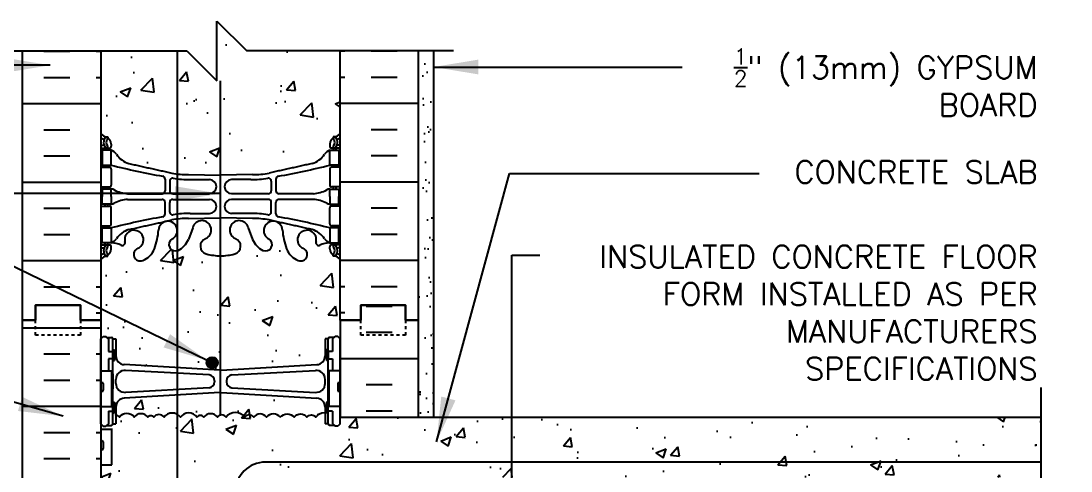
# Model space of a CAD drawing. Header units: inches. Extents: x 233.3 to 287.4, y 28.5 to 97.9.
# Drawn here: x 252.24 to 287.35, y 82.82 to 97.87 of the extents above; entities that cross this region are included whole.
import ezdxf

# ---------------------------------------------------------------- set-up
doc = ezdxf.new("R2010")
doc.units = ezdxf.units.IN
doc.header["$LTSCALE"] = 0.5
doc.header["$MEASUREMENT"] = 0
doc.linetypes.add('DASHED2', pattern=[0.375, 0.25, -0.125])
for name, color, linetype in [('HATCH', 12, 'Continuous'), ('line25', 2, 'Continuous'), ('LINE3', 3, 'Continuous'), ('LINE50', 5, 'Continuous'), ('LINE9', 9, 'Continuous'), ('TEXT', 4, 'Continuous'), ('Web_Edge', 9, 'Continuous')]:
    doc.layers.add(name, color=color, linetype=linetype)
doc.styles.add('DIM', font='romans.shx', dxfattribs={"width": 0.7})
doc.styles.add('ROMANS', font='romans.shx', dxfattribs={"height": 0.75})
doc.styles.get("Standard").update_dxf_attribs({"font": 'romans.shx', "height": 0.75})
doc.linetypes.add('STEEL', pattern='A,0.5,-0.2,["X",Standard,S=0.1,R=0,X=-0.1,Y=-0.05],-0.1', length=0.8)
doc.dimstyles.new('ext_8', dxfattribs={"dimscale": 8, "dimtxt": 0.09375, "dimasz": 0.09375, "dimexe": 0.09375, "dimexo": 0.0625, "dimgap": 0.0625, "dimtad": 1, "dimdec": 1, "dimzin": 3, "dimdsep": 46, "dimlunit": 4, "dimtxsty": 'DIM', "dimcen": 0.09, "dimdle": 0.09375, "dimclrt": 4, "dimadec": 0, "dimazin": 0, "dimtfac": 1, "dimtdec": 1, "dimtmove": 2, "dimatfit": 3, "dimfxl": 1, "dimfrac": 2, "dimtolj": 1, "dimtzin": 0, "dimarcsym": 0})
pattern_1 = [(50, (0, 0), (3.5863, -0.31376), [0.375, -4.125]), (355, (0, 0), (-0.693757, 3.76096), [0.3, -3.3]), (100.4514, (0.299, -0.026), (2.892544, 3.4472), [0.3187, -3.50571]), (46.1842, (0, 1), (5.336207, -0.827596), [0.5625, -6.1875]), (96.6356, (0.4447, 0.931), (4.67331, 4.87059), [0.47805, -5.25857]), (351.1842, (0, 1), (4.67331, 4.87059), [0.45, -4.95]), (21, (0.5, 0.75), (2.984535, -2.013094), [0.375, -4.125]), (326, (0.5, 0.75), (1.216577, 3.62575), [0.3, -3.3]), (71.4514, (0.7487, 0.5822), (4.20111, 1.612656), [0.3187, -3.50571]), (37.5, (0, 0), (0.0607993, 1.664469), [0, -3.26, 0, -3.35, 0, -3.3125]), (7.5, (0, 0), (1.315348, 1.972059), [0, -1.91, 0, -3.185, 0, -1.2625]), (327.5, (-1.115, 0), (2.669112, -0.1127744), [0, -1.25, 0, -3.9, 0, -5.175]), (317.5, (-1.615, 0), (2.91593, 0.500525), [0, -1.625, 0, -2.59, 0, -3.675])]

msp = doc.modelspace()

# ---------------------------------------------------------------- hatches: boundary and pattern name
at = {"layer": 'HATCH'}
h = msp.add_hatch(dxfattribs=at)
h.set_pattern_fill('AR-CONC', color=256, scale=0.5)
h.set_pattern_definition(pattern_1)
h.paths.add_polyline_path([(262.908, 87.865), (262.908, 89.9, 0.088416), (262.762, 89.997), (262.672, 89.997), (262.672, 90.039, -0.249069), (262.562, 90.246), (262.562, 90.313, -0.414214), (262.625, 90.376), (262.672, 90.376), (262.672, 90.446), (262.567, 90.446, 0.085348), (262.238, 90.37, -0.669601), (262.105, 90.491, 2.087231), (261.671, 90.266, -1), (261.508, 89.857, -0.21345), (261.116, 90.247, -0.068226), (260.98, 90.874, 1.753171), (260.529, 90.578, -0.940793), (260.325, 90.195, -0.173075), (259.979, 90.561), (259.837, 90.948, 1.612474), (259.405, 90.589, -0.734872), (259.382, 90.077, -0.068475), (258.908, 90.015, -0.068475), (258.434, 90.077, -0.734872), (258.411, 90.589, 1.612474), (257.979, 90.948), (257.837, 90.561, -0.173075), (257.491, 90.195, -0.940793), (257.287, 90.578, 1.753171), (256.836, 90.874, -0.068226), (256.701, 90.247, -0.21345), (256.308, 89.857, -1), (256.145, 90.266, 2.087231), (255.711, 90.491, -0.669601), (255.578, 90.37, 0.085348), (255.249, 90.446), (255.144, 90.446), (255.144, 90.376), (255.192, 90.376, -0.414214), (255.254, 90.313), (255.254, 90.246, -0.249069), (255.144, 90.039), (255.144, 89.997), (255.054, 89.997, 0.088416), (254.908, 89.9), (254.908, 87.865), (254.908, 87.234), (254.988, 87.314), (255.078, 87.314), (255.108, 87.284), (255.258, 87.284, -0.414214), (255.308, 87.234), (255.408, 87.234), (255.408, 86.673, 0.390098), (255.683, 86.374), (258.891, 86.19, 0.020761), (258.908, 86.19, 0.020761), (258.925, 86.19), (262.133, 86.374, 0.390098), (262.408, 86.673), (262.408, 87.234), (262.508, 87.234, -0.414214), (262.558, 87.284), (262.708, 87.284), (262.738, 87.314), (262.828, 87.314), (262.908, 87.234)])
edge = h.paths.add_edge_path()
edge.add_line((262.562, 93.678), (262.562, 93.746))
edge.add_arc((262.812, 93.746), 0.25, 124.0558, 180, ccw=False)
edge.add_line((262.672, 93.953), (262.672, 93.995))
edge.add_line((262.672, 93.995), (262.762, 93.995))
edge.add_arc((262.562, 94.453), 0.5, 293.5782, 313.7891)
edge.add_line((262.908, 94.092), (262.908, 96.865))
edge.add_line((262.908, 96.865), (259.783, 96.865))
edge.add_line((259.783, 96.865), (258.783, 97.865))
edge.add_line((258.783, 97.865), (258.783, 95.865))
edge.add_line((258.783, 95.865), (257.783, 96.865))
edge.add_line((257.783, 96.865), (254.908, 96.865))
edge.add_line((254.908, 96.865), (254.908, 94.092))
edge.add_arc((255.254, 94.453), 0.5, 226.2109, 246.4218)
edge.add_line((255.054, 93.995), (255.144, 93.995))
edge.add_line((255.144, 93.995), (255.144, 93.953))
edge.add_arc((255.004, 93.746), 0.25, 0, 55.9442, ccw=False)
edge.add_line((255.254, 93.746), (255.254, 93.678))
edge.add_arc((255.192, 93.678), 0.0625, -90, 0, ccw=False)
edge.add_line((255.192, 93.616), (255.144, 93.616))
edge.add_line((255.144, 93.616), (255.144, 93.546))
edge.add_line((255.144, 93.546), (255.249, 93.546))
edge.add_arc((255.127, 93.203), 0.364, 34.9775, 70.3387, ccw=False)
edge.add_arc((256.05, 93.815), 0.743, 212.7919, 253.8107)
edge.add_spline(control_points=[(255.842, 93.101), (257.28, 92.78)], knot_values=[0, 0, 1, 1], degree=1, periodic=0)
edge.add_arc((257.836, 95.712), 2.984, 259.2546, 270.0995)
edge.add_line((257.841, 92.728), (258.908, 92.712))
edge.add_line((258.908, 92.712), (259.975, 92.728))
edge.add_arc((259.98, 95.712), 2.984, 269.9005, 280.7454)
edge.add_spline(control_points=[(260.536, 92.78), (261.974, 93.101)], knot_values=[0, 0, 1, 1], degree=1, periodic=0)
edge.add_arc((261.766, 93.815), 0.743, 286.1893, 327.2081)
edge.add_arc((262.689, 93.203), 0.364, 109.6613, 145.0225, ccw=False)
edge.add_line((262.567, 93.546), (262.672, 93.546))
edge.add_line((262.672, 93.546), (262.672, 93.616))
edge.add_line((262.672, 93.616), (262.625, 93.616))
edge.add_arc((262.625, 93.678), 0.0625, 180, 270, ccw=False)
h = msp.add_hatch(dxfattribs=at)
h.set_pattern_fill('AR-SAND', color=256, scale=0.5, style=0)
h.set_pattern_definition([(37.5, (67.7753, -57.7944), (-0.0314967, 0.963412), [0, -0.76, 0, -0.85, 0, -0.8125]), (7.5, (67.7753, -57.7944), (0.8848884, 1.411073), [0, -0.41, 0, -0.685, 0, -0.2625]), (327.5, (67.1603, -57.7944), (1.557071, 0.0028295), [0, -0.25, 0, -0.9, 0, -1.175]), (317.5, (67.1603, -57.7944), (1.503063, 0.438838), [0, -0.125, 0, -0.59, 0, -0.675])])
h.paths.add_polyline_path([(266.033, 96.865), (265.533, 96.865), (265.533, 87.865), (265.533, 84.615), (266.033, 84.615)])
h = msp.add_hatch(dxfattribs=at)
h.set_pattern_fill('INSUL', color=256, scale=7, style=0)
h.set_pattern_definition([(0, (-2671.2536, -327.144), (0, 2.625), []), (0, (-2671.2536, -326.269), (0, 2.625), [0.875, -0.875]), (0, (-2671.2536, -325.394), (0, 2.625), [0.875, -0.875])])
h.paths.add_polyline_path([(252.283, 69.865), (252.721, 69.865), (252.721, 70.365), (254.221, 70.365), (254.221, 69.865), (254.908, 69.865), (254.908, 87.865), (254.221, 87.865), (254.221, 88.365), (252.721, 88.365), (252.721, 87.865), (252.283, 87.865)])
h = msp.add_hatch(dxfattribs=at)
h.set_pattern_fill('INSUL', color=256, scale=7, style=0)
h.set_pattern_definition([(0, (67.7753, -57.7944), (0, 2.625), []), (0, (67.7753, -56.9194), (0, 2.625), [0.875, -0.875]), (0, (67.7753, -56.0444), (0, 2.625), [0.875, -0.875])])
h.paths.add_polyline_path([(265.533, 87.865), (265.096, 87.865), (265.096, 88.365), (263.596, 88.365), (263.596, 87.865), (262.908, 87.865), (262.908, 84.615), (265.533, 84.615)])
h.paths.add_polyline_path([(265.533, 75.115), (262.908, 75.115), (262.908, 69.865), (263.596, 69.865), (263.596, 70.365), (265.096, 70.365), (265.096, 69.865), (265.533, 69.865)])
h = msp.add_hatch(dxfattribs=at)
h.set_pattern_fill('AR-CONC', color=256, scale=0.5)
h.set_pattern_definition(pattern_1)
h.paths.add_polyline_path([(262.117, 85.255), (258.914, 85.438, 0.028618), (258.891, 85.438), (255.683, 85.254, 0.390098), (255.408, 84.955), (255.408, 84.7, -0.174031), (255.528, 84.615, -0.520567), (256.019, 84.615, -0.520567), (256.474, 84.615, -0.520567), (256.674, 84.615, -0.520567), (257.02, 84.615, -0.520567), (257.566, 84.615, -0.520567), (258.121, 84.615, -0.520567), (258.349, 84.615, -0.520567), (258.804, 84.615, -0.520567), (259.095, 84.615, -0.520567), (259.716, 84.615, -0.520567), (260.022, 84.615, -0.520567), (260.442, 84.615, -0.48966), (260.908, 84.615, -0.48966), (261.374, 84.615, -0.520567), (261.794, 84.615, -0.520567), (262.1, 84.615, -0.243111), (262.408, 84.777), (262.408, 84.955, 0.405043)])
h = msp.add_hatch(dxfattribs=at)
h.set_pattern_fill('AR-CONC', color=256, scale=0.5)
h.set_pattern_definition(pattern_1)
edge = h.paths.add_edge_path()
edge.add_arc((262.562, 63.278), 0.5, 46.2109, 66.4218)
edge.add_line((262.762, 63.736), (262.672, 63.736))
edge.add_line((262.672, 63.736), (262.672, 63.778))
edge.add_arc((262.812, 63.985), 0.25, 180, 235.9442, ccw=False)
edge.add_line((262.562, 63.985), (262.562, 64.052))
edge.add_arc((262.625, 64.052), 0.0625, 90, 180, ccw=False)
edge.add_line((262.625, 64.115), (262.672, 64.115))
edge.add_line((262.672, 64.115), (262.672, 64.185))
edge.add_line((262.672, 64.185), (262.567, 64.185))
edge.add_arc((262.689, 64.527), 0.364, 212.0424, 250.3387, ccw=False)
edge.add_arc((261.766, 63.916), 0.743, 34.228, 73.8107)
edge.add_spline(control_points=[(261.974, 64.63), (260.536, 64.951)], knot_values=[0, 0, 1, 1], degree=1, periodic=0)
edge.add_arc((259.98, 62.019), 2.984, 79.2546, 90.0995)
edge.add_line((259.975, 65.003), (258.908, 65.019))
edge.add_line((258.908, 65.019), (257.841, 65.003))
edge.add_arc((257.836, 62.019), 2.984, 89.9005, 100.7454)
edge.add_spline(control_points=[(257.28, 64.951), (255.842, 64.63)], knot_values=[0, 0, 1, 1], degree=1, periodic=0)
edge.add_arc((256.05, 63.916), 0.743, 106.1893, 145.772)
edge.add_arc((255.127, 64.527), 0.364, 289.6613, 327.9576, ccw=False)
edge.add_line((255.249, 64.185), (255.144, 64.185))
edge.add_line((255.144, 64.185), (255.144, 64.115))
edge.add_line((255.144, 64.115), (255.192, 64.115))
edge.add_arc((255.192, 64.052), 0.0625, 0, 90, ccw=False)
edge.add_line((255.254, 64.052), (255.254, 63.985))
edge.add_arc((255.004, 63.985), 0.25, 304.0558, 360, ccw=False)
edge.add_line((255.144, 63.778), (255.144, 63.736))
edge.add_line((255.144, 63.736), (255.054, 63.736))
edge.add_arc((255.254, 63.278), 0.5, 113.5782, 133.7891)
edge.add_line((254.908, 63.639), (254.908, 60.865))
edge.add_line((254.908, 60.865), (258.111, 60.865))
edge.add_line((258.111, 60.865), (259.111, 59.865))
edge.add_line((259.111, 59.865), (259.111, 61.865))
edge.add_line((259.111, 61.865), (260.111, 60.865))
edge.add_line((260.111, 60.865), (262.908, 60.865))
edge.add_line((262.908, 60.865), (262.908, 63.639))
h.paths.add_polyline_path([(262.908, 69.865), (262.908, 71.358), (262.828, 71.278), (262.738, 71.278), (262.708, 71.308), (262.558, 71.308, -0.414214), (262.508, 71.358), (262.408, 71.358), (262.408, 71.919, 0.405043), (262.117, 72.219), (258.914, 72.402, 0.028618), (258.891, 72.402), (255.683, 72.218, 0.390098), (255.408, 71.919), (255.408, 71.358), (255.308, 71.358, -0.414214), (255.258, 71.308), (255.108, 71.308), (255.078, 71.278), (254.988, 71.278), (254.908, 71.358), (254.908, 69.865), (254.908, 67.831, 0.088416), (255.054, 67.734), (255.144, 67.734), (255.144, 67.692, -0.249069), (255.254, 67.485), (255.254, 67.417, -0.414214), (255.192, 67.355), (255.144, 67.355), (255.144, 67.285), (255.249, 67.285, 0.085348), (255.578, 67.36, -0.669601), (255.711, 67.24, 2.087231), (256.145, 67.465, -1), (256.308, 67.873, -0.227838), (256.713, 67.449, -0.06598), (256.837, 66.84, 1.629604), (257.308, 67.141, -1.059167), (257.515, 67.523, -0.16372), (257.837, 67.17), (257.979, 66.783, 1.612474), (258.411, 67.142, -0.734872), (258.434, 67.653, -0.068475), (258.908, 67.715, -0.068475), (259.382, 67.653, -0.734872), (259.405, 67.142, 1.612474), (259.837, 66.783), (259.979, 67.17, -0.16372), (260.301, 67.523, -1.059167), (260.508, 67.141, 1.629604), (260.979, 66.84, -0.06598), (261.103, 67.449, -0.227838), (261.508, 67.873, -1), (261.671, 67.465, 2.087231), (262.105, 67.24, -0.669601), (262.238, 67.36, 0.085348), (262.567, 67.285), (262.672, 67.285), (262.672, 67.355), (262.625, 67.355, -0.414214), (262.562, 67.417), (262.562, 67.485, -0.249069), (262.672, 67.692), (262.672, 67.734), (262.762, 67.734, 0.088416), (262.908, 67.831)])
h.paths.add_polyline_path([(262.908, 80.615), (264.908, 82.615), (277.217, 82.615), (278.621, 81.625), (278.621, 78.865), (278.261, 78.865), (278.261, 77.365), (280.511, 77.365), (282.761, 77.365), (282.761, 78.865), (282.394, 78.865), (282.401, 78.873), (282.401, 81.625), (283.805, 82.615), (286.35, 82.615), (286.35, 84.615), (262.908, 84.615), (262.908, 84.394), (262.828, 84.314), (262.738, 84.314), (262.708, 84.344), (262.558, 84.344, -0.414214), (262.508, 84.394), (262.408, 84.394), (262.408, 84.777, 0.243111), (262.1, 84.615, 0.520567), (261.794, 84.615, 0.520567), (261.374, 84.615, 0.48966), (260.908, 84.615, 0.48966), (260.442, 84.615, 0.520567), (260.022, 84.615, 0.520567), (259.716, 84.615, 0.520567), (259.095, 84.615, 0.520567), (258.804, 84.615, 0.520567), (258.349, 84.615, 0.520567), (258.121, 84.615, 0.520567), (257.566, 84.615, 0.520567), (257.02, 84.615, 0.520567), (256.674, 84.615, 0.520567), (256.474, 84.615, 0.520567), (256.019, 84.615, 0.520567), (255.528, 84.615, 0.174031), (255.408, 84.7), (255.408, 84.394), (255.308, 84.394, -0.414214), (255.258, 84.344), (255.108, 84.344), (255.078, 84.314), (254.988, 84.314), (254.908, 84.394), (254.908, 84.22), (255.273, 84.22), (255.273, 83.02), (254.908, 83.02), (254.908, 82.27), (255.273, 82.27), (255.273, 81.07), (254.908, 81.07), (254.908, 80.32), (255.273, 80.32), (255.273, 79.24), (254.908, 79.24), (254.908, 78.49), (255.273, 78.49), (255.273, 77.41), (254.908, 77.41), (254.908, 76.66), (255.273, 76.66), (255.273, 75.46), (254.908, 75.46), (254.908, 75.122, -0.540212), (255.173, 75.12, -0.520567), (255.528, 75.12, -0.520567), (256.019, 75.12, -0.520567), (256.474, 75.12, -0.520567), (256.674, 75.12, -0.520567), (257.02, 75.12, -0.520567), (257.566, 75.12, -0.520567), (258.121, 75.12, -0.520567), (258.349, 75.12, -0.520567), (258.804, 75.12, -0.520567), (259.095, 75.12, -0.520567), (259.716, 75.12, -0.520567), (260.022, 75.12, -0.520567), (260.442, 75.12, -0.48966), (260.908, 75.12, -0.48966), (261.374, 75.12, -0.520567), (261.794, 75.12, -0.520567), (262.1, 75.12, -0.520567), (262.721, 75.12, -0.715411), (262.908, 75.115)])
h.paths.add_polyline_path([(255.699, 73.337, -0.405043), (255.408, 73.637), (255.358, 73.478), (255.273, 73.478), (255.273, 73.51), (254.908, 73.51), (254.908, 75.122, -0.540212), (255.173, 75.12, -0.520567), (255.528, 75.12, -0.520567), (256.019, 75.12, -0.520567), (256.474, 75.12, -0.520567), (256.674, 75.12, -0.520567), (257.02, 75.12, -0.520567), (257.566, 75.12, -0.520567), (258.121, 75.12, -0.520567), (258.349, 75.12, -0.520567), (258.804, 75.12, -0.520567), (259.095, 75.12, -0.520567), (259.716, 75.12, -0.520567), (260.022, 75.12, -0.520567), (260.442, 75.12, -0.48966), (260.908, 75.12, -0.48966), (261.374, 75.12, -0.520567), (261.794, 75.12, -0.520567), (262.1, 75.12, -0.520567), (262.721, 75.12, -0.715411), (262.908, 75.115), (262.908, 73.51), (262.508, 73.51), (262.508, 73.478), (262.458, 73.478), (262.408, 73.637, -0.390098), (262.133, 73.338), (258.908, 73.153)])
h.paths.add_polyline_path([(254.988, 74.06, -0.414214), (254.948, 74.02, -0.414214), (254.908, 74.06), (254.908, 74.28, -0.414214), (254.948, 74.32, -0.414214), (254.988, 74.28)], flags=16)
at = {"layer": 'LINE3'}
msp.add_hatch(color=256, dxfattribs=at).paths.add_polyline_path([(258.821, 86.437, 1), (258.446, 86.437, 1)])

# ---------------------------------------------------------------- linework, layer by layer
at = {"layer": 'HATCH'}
for p, q in [((252.996, 96.856), (253.871, 96.856)), ((254.746, 96.856), (254.908, 96.856)), ((263.07, 96.856), (262.908, 96.856)), ((264.82, 96.856), (263.945, 96.856)), ((252.996, 95.981), (253.871, 95.981)), ((254.746, 95.981), (254.908, 95.981)), ((263.07, 95.981), (262.908, 95.981)), ((264.82, 95.981), (263.945, 95.981)), ((252.283, 95.106), (254.908, 95.106)), ((265.533, 95.106), (262.908, 95.106)), ((252.996, 94.231), (253.871, 94.231)), ((264.82, 94.231), (263.945, 94.231)), ((252.996, 93.356), (253.871, 93.356)), ((264.82, 93.356), (263.945, 93.356)), ((252.283, 92.481), (254.908, 92.481)), ((265.533, 92.481), (262.908, 92.481)), ((252.996, 91.606), (253.871, 91.606)), ((264.82, 91.606), (263.945, 91.606)), ((252.996, 90.731), (253.871, 90.731)), ((264.82, 90.731), (263.945, 90.731)), ((252.283, 89.856), (254.908, 89.856)), ((265.533, 89.856), (262.908, 89.856)), ((252.996, 88.981), (253.871, 88.981)), ((254.746, 88.981), (254.908, 88.981)), ((263.07, 88.981), (262.908, 88.981)), ((264.82, 88.981), (263.945, 88.981)), ((254.746, 88.106), (254.908, 88.106)), ((263.07, 88.106), (262.908, 88.106))]:
    msp.add_line(p, q, dxfattribs=at)
for points in [[(260.908, 84.615, 0.48966), (260.442, 84.615, 0.520567), (260.022, 84.615, 0.520567), (259.716, 84.615, 0.520567), (259.095, 84.615, 0.520567), (258.804, 84.615, 0.520567), (258.349, 84.615, 0.520567), (258.121, 84.615, 0.520567), (257.566, 84.615, 0.520567), (257.02, 84.615, 0.520567), (256.674, 84.615, 0.520567), (256.474, 84.615, 0.520567), (256.019, 84.615, 0.520567), (255.528, 84.615, 0.206397), (255.382, 84.705, 0.206397)], [(260.908, 84.615, -0.48966), (261.374, 84.615, -0.520567), (261.794, 84.615, -0.520567), (262.1, 84.615, -0.224697), (262.382, 84.776, -0.224697)]]:
    msp.add_lwpolyline(points, format="xyb", dxfattribs=at)
at = {"layer": 'line25'}
for p, q in [((254.908, 96.865), (254.908, 87.865)), ((262.908, 87.865), (262.908, 96.865)), ((254.908, 87.865), (254.908, 69.865)), ((262.908, 87.865), (262.908, 84.615)), ((254.908, 86.17), (255.273, 86.17)), ((255.273, 84.97), (255.273, 86.17)), ((262.908, 86.17), (262.543, 86.17)), ((262.543, 84.97), (262.543, 86.17)), ((254.908, 84.97), (255.273, 84.97)), ((262.908, 84.97), (262.543, 84.97)), ((262.908, 84.615), (286.35, 84.615)), ((254.934, 84.22), (255.299, 84.22)), ((255.273, 83.02), (255.273, 84.22)), ((254.908, 83.02), (255.273, 83.02))]:
    msp.add_line(p, q, dxfattribs=at)
at = {"layer": 'LINE3'}
for p, q in [((257.463, 96.865), (257.463, 60.865)), ((258.896, 95.865), (258.896, 84.683))]:
    msp.add_line(p, q, dxfattribs=at)
at = {"layer": 'LINE3', "linetype": 'STEEL'}
msp.add_line((286.35, 83.115), (264.908, 83.115), dxfattribs=at)
at = {"layer": 'LINE3'}
msp.add_lwpolyline([(264.908, 83.115), (260.408, 83.115, 0.414214), (259.408, 82.115), (259.408, 63.241), (259.408, 63.241)], format="xyb", dxfattribs=at)
msp.add_circle((258.633, 86.437), 0.188, dxfattribs=at)
at = {"layer": 'LINE50'}
for p, q in [((252.283, 87.865), (252.283, 96.865)), ((265.533, 87.865), (265.533, 96.865)), ((252.283, 69.865), (252.283, 87.865)), ((265.533, 84.615), (265.533, 87.865))]:
    msp.add_line(p, q, dxfattribs=at)
for points in [[(252.283, 87.865), (252.721, 87.865), (252.721, 88.365), (254.221, 88.365), (254.221, 87.865), (254.908, 87.865)], [(254.908, 87.865), (254.221, 87.865), (254.221, 88.365), (252.721, 88.365), (252.721, 87.865), (252.283, 87.865)], [(265.533, 87.865), (265.096, 87.865), (265.096, 88.365), (263.596, 88.365), (263.596, 87.865), (262.908, 87.865)], [(262.908, 87.865), (263.596, 87.865), (263.596, 88.365), (265.096, 88.365), (265.096, 87.865), (265.533, 87.865)]]:
    msp.add_lwpolyline(points, dxfattribs=at)
at = {"layer": 'LINE9'}
for p, q in [((258.783, 95.865), (258.783, 97.865)), ((258.783, 97.865), (259.783, 96.865)), ((250.864, 96.865), (257.783, 96.865)), ((257.783, 96.865), (258.783, 95.865)), ((266.702, 96.865), (259.783, 96.865)), ((266.033, 96.865), (266.033, 84.615)), ((254.908, 87.234), (254.988, 87.314)), ((254.908, 84.394), (254.908, 87.234)), ((254.988, 87.314), (255.078, 87.314)), ((255.158, 87.234), (255.078, 87.314)), ((255.108, 87.284), (255.258, 87.284)), ((255.158, 87.284), (255.258, 87.284)), ((255.158, 87.234), (255.158, 86.814)), ((255.308, 87.234), (255.408, 87.234)), ((255.308, 84.394), (255.308, 87.234)), ((255.308, 87.214), (255.308, 87.214)), ((255.408, 87.234), (255.408, 86.673)), ((262.408, 87.234), (262.408, 86.673)), ((262.508, 87.234), (262.408, 87.234)), ((262.508, 84.394), (262.508, 87.234)), ((262.508, 87.214), (262.508, 87.214)), ((262.658, 87.284), (262.558, 87.284)), ((262.708, 87.284), (262.558, 87.284)), ((262.658, 87.234), (262.738, 87.314)), ((262.658, 87.234), (262.658, 86.814)), ((262.828, 87.314), (262.738, 87.314)), ((262.908, 87.234), (262.828, 87.314)), ((262.908, 84.394), (262.908, 87.234)), ((255.308, 86.864), (255.358, 86.864)), ((255.358, 86.864), (255.358, 86.514)), ((262.508, 86.864), (262.458, 86.864)), ((262.458, 86.864), (262.458, 86.514)), ((255.158, 86.564), (255.158, 86.17)), ((255.308, 86.514), (255.358, 86.514)), ((262.508, 86.514), (262.458, 86.514)), ((262.658, 86.564), (262.658, 86.17)), ((258.891, 86.19), (255.683, 86.374)), ((258.525, 86.031), (255.733, 86.18)), ((258.925, 86.19), (262.133, 86.374)), ((259.291, 86.031), (262.083, 86.18)), ((254.908, 85.74), (254.908, 85.52)), ((254.908, 85.685), (254.908, 85.685)), ((254.948, 85.78), (254.948, 85.78)), ((254.988, 85.74), (254.988, 85.52)), ((255.408, 85.747), (255.408, 85.881)), ((258.708, 85.832), (258.708, 85.796)), ((259.108, 85.832), (259.108, 85.796)), ((262.408, 85.747), (262.408, 85.881)), ((262.828, 85.74), (262.828, 85.52)), ((262.828, 85.685), (262.828, 85.685)), ((262.868, 85.78), (262.868, 85.78)), ((262.908, 85.74), (262.908, 85.52)), ((254.908, 85.575), (254.908, 85.575)), ((254.948, 85.48), (254.948, 85.48)), ((258.891, 85.438), (255.683, 85.254)), ((258.525, 85.597), (255.733, 85.448)), ((258.925, 85.438), (262.133, 85.254)), ((259.291, 85.597), (262.083, 85.448)), ((262.828, 85.575), (262.828, 85.575)), ((262.868, 85.48), (262.868, 85.48)), ((255.308, 85.114), (255.358, 85.114)), ((255.358, 85.114), (255.358, 84.764)), ((262.458, 85.114), (262.458, 84.764)), ((262.508, 85.114), (262.458, 85.114)), ((255.158, 84.814), (255.158, 84.394)), ((255.308, 84.764), (255.358, 84.764)), ((255.408, 84.955), (255.408, 84.394)), ((262.408, 84.955), (262.408, 84.394)), ((262.508, 84.764), (262.458, 84.764)), ((262.658, 84.814), (262.658, 84.394)), ((254.908, 84.394), (254.988, 84.314)), ((254.988, 84.314), (255.078, 84.314)), ((255.158, 84.394), (255.078, 84.314)), ((255.108, 84.344), (255.258, 84.344)), ((255.158, 84.344), (255.258, 84.344)), ((255.308, 84.394), (255.408, 84.394)), ((262.508, 84.394), (262.408, 84.394)), ((262.708, 84.344), (262.558, 84.344)), ((262.658, 84.344), (262.558, 84.344)), ((262.658, 84.394), (262.738, 84.314)), ((262.828, 84.314), (262.738, 84.314)), ((262.908, 84.394), (262.828, 84.314)), ((254.908, 83.79), (254.908, 83.57)), ((254.908, 83.735), (254.908, 83.735)), ((254.908, 83.625), (254.908, 83.625)), ((254.948, 83.83), (254.948, 83.83)), ((254.988, 83.79), (254.988, 83.57)), ((254.948, 83.53), (254.948, 83.53))]:
    msp.add_line(p, q, dxfattribs=at)
at = {"layer": 'LINE9', "linetype": 'DASHED2', "ltscale": 0.15}
for points in [[(254.221, 87.865), (254.221, 87.865), (254.221, 87.365), (252.721, 87.365), (252.721, 87.865), (252.721, 87.865)], [(265.096, 87.865), (265.096, 87.865), (265.096, 87.365), (263.596, 87.365), (263.596, 87.865), (263.596, 87.865)]]:
    msp.add_lwpolyline(points, dxfattribs=at)
at = {"layer": 'LINE9'}
for points in [[(255.158, 86.814), (255.308, 86.814), (255.308, 86.564), (255.158, 86.564)], [(262.658, 86.814), (262.508, 86.814), (262.508, 86.564), (262.658, 86.564)], [(255.273, 86.064), (255.308, 86.064), (255.308, 85.564), (255.273, 85.564)], [(262.543, 86.064), (262.508, 86.064), (262.508, 85.564), (262.543, 85.564)], [(286.35, 74.115), (286.35, 78.865), (285.35, 79.865), (287.35, 79.865), (286.35, 80.865), (286.35, 85.615)], [(255.158, 84.814), (255.308, 84.814), (255.308, 85.064), (255.273, 85.064)], [(262.658, 84.814), (262.508, 84.814), (262.508, 85.064), (262.543, 85.064)]]:
    msp.add_lwpolyline(points, dxfattribs=at)
for centre, radius, start, end in [((255.258, 87.234), 0.05, 0, 90), ((262.558, 87.234), 0.05, 90, 180), ((255.708, 86.673), 0.3, 180, 265.2426), ((262.108, 86.673), 0.3, 274.7574, 0), ((255.708, 85.881), 0.3, 85.2426, 180), ((258.508, 85.832), 0.2, 0, 85.2426), ((258.908, 86.39), 0.2, 265.2426, 270), ((258.908, 86.39), 0.2, 270, 274.7574), ((259.308, 85.832), 0.2, 94.7574, 180), ((262.108, 85.881), 0.3, 0, 94.7574), ((254.948, 85.74), 0.04, 90, 180), ((254.948, 85.74), 0.04, 0, 90), ((255.708, 85.747), 0.3, 180, 274.7574), ((258.508, 85.796), 0.2, 274.7574, 0), ((259.308, 85.796), 0.2, 180, 265.2426), ((262.108, 85.747), 0.3, 265.2426, 0), ((262.868, 85.74), 0.04, 90, 180), ((262.868, 85.74), 0.04, 0, 90), ((254.948, 85.52), 0.04, 180, 270), ((254.948, 85.52), 0.04, 270, 0), ((258.908, 85.238), 0.2, 90, 94.7574), ((258.908, 85.238), 0.2, 85.2426, 90), ((262.868, 85.52), 0.04, 180, 270), ((262.868, 85.52), 0.04, 270, 0), ((255.708, 84.955), 0.3, 94.7574, 180), ((262.108, 84.955), 0.3, 0, 85.2426), ((255.258, 84.394), 0.05, 270, 0), ((262.558, 84.394), 0.05, 180, 270), ((254.948, 83.79), 0.04, 90, 180), ((254.948, 83.79), 0.04, 0, 90), ((254.948, 83.57), 0.04, 180, 270), ((254.948, 83.57), 0.04, 270, 0)]:
    msp.add_arc(centre, radius, start, end, dxfattribs=at)
at = {"layer": 'Web_Edge'}
for p, q in [((255.054, 93.995), (255.144, 93.995)), ((255.144, 93.995), (255.144, 93.953)), ((262.762, 93.995), (262.672, 93.995)), ((262.672, 93.995), (262.672, 93.953)), ((254.908, 93.716), (254.986, 93.716)), ((254.908, 93.616), (255.192, 93.616)), ((255.054, 93.616), (255.054, 93.546)), ((255.144, 93.616), (255.144, 93.546)), ((255.254, 93.746), (255.254, 93.678)), ((262.562, 93.746), (262.562, 93.678)), ((262.908, 93.616), (262.625, 93.616)), ((262.672, 93.616), (262.672, 93.546)), ((262.762, 93.616), (262.762, 93.546)), ((262.908, 93.716), (262.83, 93.716)), ((254.908, 92.976), (255.192, 92.976)), ((255.054, 93.046), (255.054, 92.976)), ((255.144, 93.046), (255.144, 92.976)), ((255.254, 92.913), (255.254, 92.378)), ((257.841, 92.728), (258.908, 92.712)), ((259.975, 92.728), (258.908, 92.712)), ((262.562, 92.913), (262.562, 92.378)), ((262.908, 92.976), (262.625, 92.976)), ((262.672, 93.046), (262.672, 92.976)), ((262.762, 93.046), (262.762, 92.976)), ((257.056, 92.576), (257.056, 92.191)), ((257.209, 92.514), (257.209, 92.191)), ((257.889, 92.56), (258.536, 92.56)), ((259.927, 92.56), (259.28, 92.56)), ((260.607, 92.514), (260.607, 92.191)), ((260.76, 92.576), (260.76, 92.191)), ((254.908, 92.316), (255.192, 92.316)), ((255.054, 92.316), (255.054, 92.246)), ((255.144, 92.316), (255.144, 92.246)), ((255.802, 92.091), (256.956, 92.091)), ((257.309, 92.091), (258.536, 92.091)), ((260.507, 92.091), (259.28, 92.091)), ((262.014, 92.091), (260.86, 92.091)), ((262.908, 92.316), (262.625, 92.316)), ((262.672, 92.316), (262.672, 92.246)), ((262.762, 92.316), (262.762, 92.246)), ((254.908, 91.676), (255.192, 91.676)), ((255.054, 91.676), (255.054, 91.746)), ((255.144, 91.676), (255.144, 91.746)), ((255.802, 91.901), (256.956, 91.901)), ((257.056, 91.416), (257.056, 91.801)), ((257.209, 91.478), (257.209, 91.801)), ((257.309, 91.901), (258.536, 91.901)), ((260.507, 91.901), (259.28, 91.901)), ((260.607, 91.478), (260.607, 91.801)), ((260.76, 91.416), (260.76, 91.801)), ((262.014, 91.901), (260.86, 91.901)), ((262.908, 91.676), (262.625, 91.676)), ((262.672, 91.676), (262.672, 91.746)), ((262.762, 91.676), (262.762, 91.746)), ((255.254, 91.078), (255.254, 91.613)), ((257.889, 91.432), (258.536, 91.432)), ((259.927, 91.432), (259.28, 91.432)), ((262.562, 91.078), (262.562, 91.613)), ((254.908, 91.016), (255.192, 91.016)), ((255.054, 90.946), (255.054, 91.016)), ((255.144, 90.946), (255.144, 91.016)), ((257.979, 90.948), (257.837, 90.561)), ((257.841, 91.264), (258.908, 91.28)), ((259.975, 91.264), (258.908, 91.28)), ((259.837, 90.948), (259.979, 90.561)), ((262.908, 91.016), (262.625, 91.016)), ((262.672, 90.946), (262.672, 91.016)), ((262.762, 90.946), (262.762, 91.016)), ((254.908, 90.376), (255.192, 90.376)), ((254.908, 90.276), (254.986, 90.276)), ((255.054, 90.376), (255.054, 90.446)), ((255.144, 90.376), (255.144, 90.446)), ((255.254, 90.246), (255.254, 90.313)), ((262.562, 90.246), (262.562, 90.313)), ((262.908, 90.376), (262.625, 90.376)), ((262.672, 90.376), (262.672, 90.446)), ((262.762, 90.376), (262.762, 90.446)), ((262.908, 90.276), (262.83, 90.276)), ((255.054, 89.997), (255.144, 89.997)), ((255.144, 89.997), (255.144, 90.039)), ((262.672, 89.997), (262.672, 90.039)), ((262.762, 89.997), (262.672, 89.997))]:
    msp.add_line(p, q, dxfattribs=at)
for points in [[(254.949, 93.046), (255.249, 93.046), (255.249, 93.546), (254.949, 93.546)], [(262.867, 93.046), (262.567, 93.046), (262.567, 93.546), (262.867, 93.546)], [(254.949, 90.946), (255.249, 90.946), (255.249, 90.446), (254.949, 90.446)], [(262.867, 90.946), (262.567, 90.946), (262.567, 90.446), (262.867, 90.446)]]:
    msp.add_lwpolyline(points, close=True, dxfattribs=at)
for points in [[(255.249, 91.996), (255.249, 92.246), (254.949, 92.246), (254.949, 91.996)], [(262.567, 91.996), (262.567, 92.246), (262.867, 92.246), (262.867, 91.996)], [(255.249, 91.996), (255.249, 91.746), (254.949, 91.746), (254.949, 91.996)], [(262.567, 91.996), (262.567, 91.746), (262.867, 91.746), (262.867, 91.996)]]:
    msp.add_lwpolyline(points, dxfattribs=at)
for centre, radius, start, end in [((255.254, 94.453), 0.5, 226.2109, 250.5288), ((255.254, 94.453), 0.6, 234.7832, 245.0748), ((255.248, 93.801), 0.25, 140.1145, 222.4609), ((254.992, 93.89), 0.021, 343.464, 63.9957), ((255.09, 93.931), 0.045, 321.448, 139.1879), ((255.004, 93.746), 0.25, 0, 70.5288), ((255.248, 93.801), 0.16, 140.0001, 222.4609), ((262.812, 93.746), 0.25, 109.4712, 180), ((262.726, 93.931), 0.045, 40.8121, 218.552), ((262.568, 93.801), 0.16, 317.5391, 39.9999), ((262.562, 94.453), 0.5, 289.4712, 313.7891), ((262.568, 93.801), 0.25, 317.5391, 39.8855), ((262.824, 93.89), 0.021, 116.0043, 196.536), ((262.562, 94.453), 0.6, 294.9252, 305.2168), ((254.986, 93.736), 0.0196, 269.4032, 15.4901), ((255.096, 93.662), 0.045, 222.4609, 42.4609), ((255.192, 93.678), 0.0625, 270, 0), ((255.127, 93.203), 0.364, 34.9775, 70.3387), ((256.05, 93.815), 0.743, 212.7919, 253.8107), ((261.766, 93.815), 0.743, 286.1893, 327.2081), ((262.689, 93.203), 0.364, 109.6613, 145.0225), ((262.625, 93.678), 0.0625, 180, 270), ((262.72, 93.662), 0.045, 137.5391, 317.5391), ((262.83, 93.736), 0.0196, 164.5099, 270.5968), ((255.192, 92.913), 0.0625, 0, 90), ((262.058, 120.466), 28.253, 256.0552, 259.6343), ((257.836, 95.712), 2.984, 259.2546, 270.0995), ((259.98, 95.712), 2.984, 269.9005, 280.7454), ((255.758, 120.466), 28.253, 280.3657, 283.9448), ((262.625, 92.913), 0.0625, 90, 180), ((255.192, 92.378), 0.0625, 270, 0), ((256.956, 92.576), 0.1, 360, 79.6343), ((257.309, 92.514), 0.1, 79.2546, 180), ((257.884, 95.544), 2.984, 259.2546, 270.0995), ((258.536, 92.326), 0.234, 270, 90), ((259.28, 92.326), 0.234, 90, 270), ((259.932, 95.544), 2.984, 269.9005, 280.7454), ((260.507, 92.514), 0.1, 0, 100.7454), ((260.86, 92.576), 0.1, 100.3657, 180), ((262.625, 92.378), 0.0625, 180, 270), ((255.245, 92.027), 0.219, 60.4937, 88.92), ((255.887, 93.247), 1.16, 242.5844, 265.8032), ((256.956, 92.191), 0.1, 270.0388, 360), ((257.309, 92.191), 0.1, 180, 270), ((260.507, 92.191), 0.1, 270, 0), ((260.86, 92.191), 0.1, 180, 269.9612), ((261.929, 93.247), 1.16, 274.1968, 297.4156), ((262.571, 92.027), 0.219, 91.08, 119.5063), ((255.192, 91.613), 0.0625, 0, 90), ((255.245, 91.965), 0.219, 271.08, 299.5063), ((255.887, 90.745), 1.16, 94.1968, 117.4156), ((256.956, 91.801), 0.1, 0, 89.9612), ((257.309, 91.801), 0.1, 90, 180), ((258.536, 91.666), 0.234, 270, 90), ((259.28, 91.666), 0.234, 90, 270), ((260.507, 91.801), 0.1, 0, 90), ((260.86, 91.801), 0.1, 90.0388, 180), ((261.929, 90.745), 1.16, 62.5844, 85.8032), ((262.571, 91.965), 0.219, 240.4937, 268.92), ((262.625, 91.613), 0.0625, 90, 180), ((262.058, 63.526), 28.253, 100.3657, 103.9448), ((256.956, 91.416), 0.1, 280.3657, 0), ((257.309, 91.478), 0.1, 180, 280.7454), ((257.884, 88.448), 2.984, 89.9005, 100.7454), ((259.932, 88.448), 2.984, 79.2546, 90.0995), ((260.507, 91.478), 0.1, 259.2546, 0), ((260.86, 91.416), 0.1, 180, 259.6343), ((255.758, 63.526), 28.253, 76.0552, 79.6343), ((255.192, 91.078), 0.0625, 270, 0), ((257.149, 90.859), 0.314, 296.0652, 177.2643), ((257.836, 88.28), 2.984, 89.9005, 100.7454), ((258.284, 90.875), 0.314, 293.8084, 166.5854), ((259.532, 90.875), 0.314, 13.4146, 246.1916), ((259.98, 88.28), 2.984, 79.2546, 90.0995), ((260.667, 90.859), 0.314, 2.7357, 243.9348), ((262.625, 91.078), 0.0625, 180, 270), ((256.05, 90.177), 0.743, 106.1893, 147.2081), ((256.018, 90.553), 0.314, 293.8084, 191.4114), ((254.478, 91.055), 2.365, 339.9985, 355.6105), ((263.338, 91.055), 2.365, 184.3895, 200.0015), ((261.798, 90.553), 0.314, 348.5886, 246.1916), ((261.766, 90.177), 0.743, 32.7919, 73.8107), ((254.986, 90.256), 0.0196, 344.5099, 90.5968), ((255.248, 90.191), 0.25, 137.5391, 219.8855), ((255.096, 90.33), 0.045, 317.5391, 137.5391), ((255.004, 90.246), 0.25, 289.4712, 360), ((255.248, 90.191), 0.16, 137.5391, 219.9999), ((255.192, 90.313), 0.0625, 360, 90), ((255.127, 90.789), 0.364, 289.6613, 325.0225), ((255.194, 89.45), 0.997, 66.8533, 86.8462), ((255.62, 90.458), 0.0968, 249.5669, 19.8449), ((256.227, 90.062), 0.22, 111.8037, 291.8037), ((256.069, 90.49), 0.677, 290.6803, 338.8761), ((257.401, 90.392), 0.217, 121.463, 294.4736), ((257.15, 90.863), 0.75, 297.0295, 336.3062), ((258.502, 90.337), 0.268, 109.9662, 255.2108), ((259.314, 90.337), 0.268, 284.7892, 70.0338), ((260.666, 90.863), 0.75, 203.6938, 242.9705), ((260.415, 90.392), 0.217, 245.5264, 58.537), ((261.747, 90.49), 0.677, 201.1239, 249.3197), ((261.589, 90.062), 0.22, 248.1963, 68.1963), ((262.196, 90.458), 0.0968, 160.1551, 290.4331), ((262.622, 89.45), 0.997, 93.1538, 113.1467), ((262.689, 90.789), 0.364, 214.9775, 250.3387), ((262.625, 90.313), 0.0625, 90, 180), ((262.812, 90.246), 0.25, 180, 250.5288), ((262.72, 90.33), 0.045, 42.4609, 222.4609), ((262.568, 90.191), 0.16, 320.0001, 42.4609), ((262.568, 90.191), 0.25, 320.1145, 42.4609), ((262.83, 90.256), 0.0196, 89.4032, 195.4901), ((255.254, 89.539), 0.6, 114.9252, 125.2168), ((255.254, 89.539), 0.5, 109.4712, 133.7891), ((254.992, 90.102), 0.021, 296.0043, 16.536), ((255.09, 90.061), 0.045, 220.8121, 38.552), ((258.896, 91.769), 1.754, 254.7082, 270.3771), ((258.92, 91.769), 1.754, 269.6229, 285.2918), ((262.726, 90.061), 0.045, 141.448, 319.1879), ((262.562, 89.539), 0.5, 46.2109, 70.5288), ((262.824, 90.102), 0.021, 163.464, 243.9957), ((262.562, 89.539), 0.6, 54.7832, 65.0748)]:
    msp.add_arc(centre, radius, start, end, dxfattribs=at)
for points in [[(255.842, 93.101), (257.28, 92.78)], [(261.974, 93.101), (260.536, 92.78)], [(255.842, 90.891), (257.28, 91.212)], [(261.974, 90.891), (260.536, 91.212)]]:
    msp.add_open_spline(points, degree=1, dxfattribs=at)

# ---------------------------------------------------------------- texts
at = {"layer": 'TEXT', "char_height": 0.75, "attachment_point": 6, "style": 'ROMANS'}
for s, insert, width in [('\\A1; {\\H0.7x;\\S1/2;}" (13mm) GYPSUM BOARD', (286.235, 95.81), 12.17415), ('\\A1;CONCRETE SLAB', (286.235, 92.818), 12.17415), ('INSULATED CONCRETE FLOOR FORM INSTALLED AS PER MANUFACTURERS SPECIFICATIONS', (286.235, 88.113), 17.62644)]:
    msp.add_mtext(s, dxfattribs=dict(at, insert=insert, width=width))

# ---------------------------------------------------------------- leaders
at = {"layer": 'TEXT'}
for points, override in [([(253.212, 96.386), (246.586, 96.386)], {"dimasz": 0.1875, "dimtad": 0}), ([(266.03, 96.327), (271.45, 96.327), (274.349, 96.327)], {"dimasz": 0.1875, "dimtad": 0}), ([(266.135, 83.797), (268.571, 92.761), (276.926, 92.761)], {"dimasz": 0.1875, "dimtad": 0}), ([(258.891, 92.092), (241.222, 92.092)], {"dimasz": 0.1875, "dimtad": 0}), ([(258.464, 86.518), (246.933, 92.092)], {"dimasz": 0.1875, "dimgap": 0.0625, "dimtad": 0}), ([(268.65, 80.461), (268.65, 90.034), (269.584, 90.034)], {"dimasz": 0.1875, "dimtad": 0}), ([(253.646, 84.648), (248.034, 86.257), (246.037, 86.257)], {"dimasz": 0.1875, "dimtad": 0})]:
    msp.add_leader(points, dimstyle='ext_8', override=override, dxfattribs=at)

doc.saveas('drawing.dxf')
